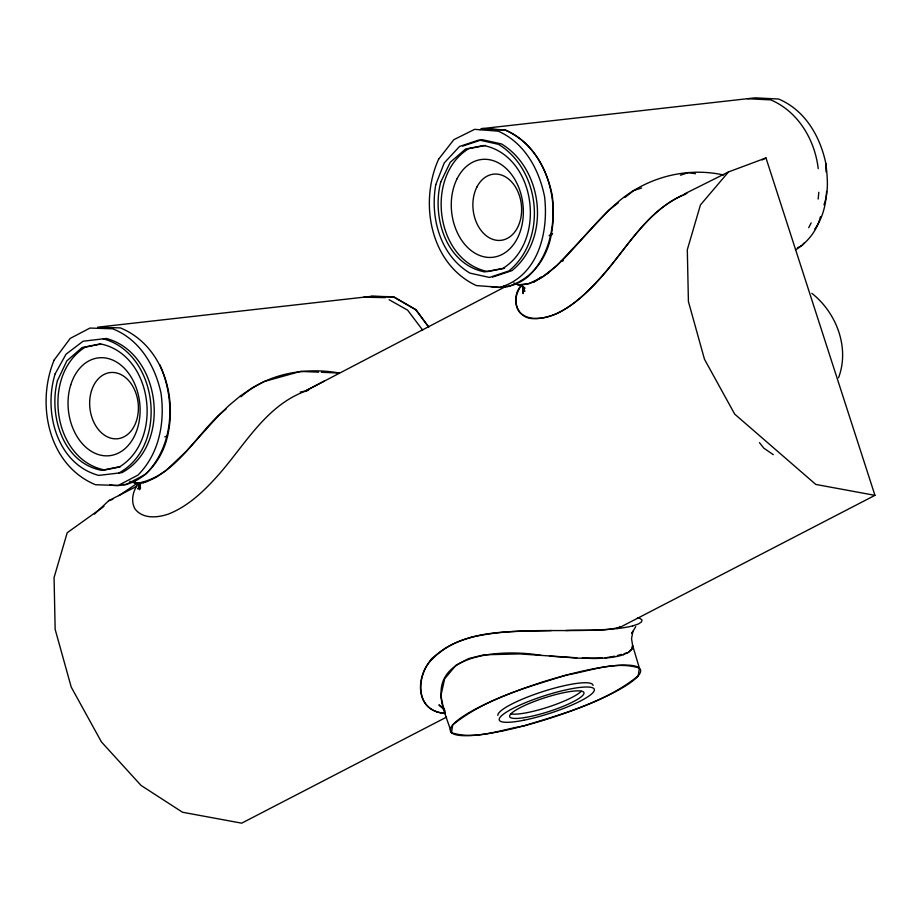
<?xml version="1.0" encoding="UTF-8"?>
<svg xmlns="http://www.w3.org/2000/svg" width="921" height="921" viewBox="0 0 921 921"><rect width="100%" height="100%" fill="white"/><g stroke="black" fill="none" stroke-linecap="round" stroke-linejoin="round"><path stroke-width="1.38" d="M523.232 286.512L523.14 293.649L522.829 286.707L524.797 291.404L521.355 285.119M140.602 483.191L139.612 489.788L139.485 482.984L140.545 488.188L137.966 483.134M451.509 732.725L452.695 724.896C485.459 698.44 527.353 687.227 566.887 674.955C590.511 670.983 615.493 660.576 639.381 668.07L638.184 675.899C605.419 702.355 563.525 713.568 523.991 725.84C500.368 729.812 475.386 740.219 451.509 732.725L442.656 707.075L440.779 696.126L444.659 678.8L456.102 665.112L468.639 658.573L484.17 654.785L519.628 653.91L576.707 657.801M811.148 222.882L808.707 227.706M818.147 199.063L818.827 192.247M820.438 216.723C817.146 230.538 807.441 242.58 795.433 249.959M823.95 204.807C828.935 191.66 827.461 177.246 825.872 163.593C820.162 136.377 805.161 110.232 778.602 99.031L755.139 97.833L481.361 128.698L504.823 129.896C546.637 148.108 560.544 200.433 549.687 241.809C543.505 263.279 529.552 279.8 507.736 286.523L503.568 286.201M838.536 377.76C849.922 347.747 836.395 312.587 811.873 293.35M139.543 485.54L137.966 489.086L139.808 485.206M520.918 285.821C510.222 297.851 516.946 319.737 534.629 318.597C558.103 318.424 577.225 301.789 592.951 286.074C622.803 256.096 642.455 213.672 682.438 195.252M430.291 660.887L431.719 658.446M635.766 626.579L631.737 633.429L632.888 631.242L631.541 638.713L632.727 646.07L631.91 649.132L628.893 652.056L623.367 654.727M521.274 285.775C515.541 293.315 513.411 304.598 519.697 312.461C529.805 321.901 544.979 318.574 556.445 313.716C575.441 304.575 590.522 289.39 604.13 273.629C628.744 245.47 648.58 209.297 684.752 194.458M803.987 243.132L802.329 245.308L797.379 247.841M814.786 229.007C822.672 218.415 826.022 204.404 826.563 191.372M138.472 483.456C133.061 490.456 130.529 500.414 134.788 508.622C142.582 519.317 157.583 517.832 168.67 513.976C187.734 506.377 202.965 492.044 216.539 477.043C244.318 446.397 265.421 405.182 306.728 390.711M728.511 171.939L700.455 204.923L687.308 249.741L688.413 301.547L704.484 359.271L734.693 414.116L815.787 484.434L874.95 495.348L765.973 157.94L728.511 171.939L684.361 193.997M436.945 654.313C416.257 669.026 412.009 711.449 444.682 713.13M94.472 514.114L108.782 500.656L136.699 486.323M225.91 409.143L220.533 413.552C194.239 437.498 174.322 477.55 136.009 483.49L129.792 481.315M240.945 396.801C267.297 373.35 305.404 366.88 339.4 373.04L321.36 372.28M618.452 202.62L608.723 210.333L556.871 265.616L542.469 276.979L529.091 283.668L517.637 284.865C536.08 285.591 550.516 271.35 563.042 259.641C581.128 241.106 596.877 220.303 616.506 203.299C645.195 177.718 685.961 166.574 723.549 175.002M624.945 197.474L633.59 190.624L641.626 187.976M533.754 282.344L541.099 277.014M118.844 473.003C168.992 445.914 158.389 353.445 103.221 338.813M103.981 506.366L67.21 532.741L54.063 577.559L55.156 629.365L71.228 687.101L101.437 741.935L141.04 785.417L182.531 812.253L241.693 823.167L446.558 717.102M118.924 495.648L136.515 483.79M616.851 628.525L620.789 626.833C603.416 632.151 584.018 629.48 565.828 630.528M324.157 381.133L306.336 390.492L505.951 286.362M762.174 159.909L765.973 157.94M617.68 628.548L874.95 495.348M143.043 483.065L145.587 481.764M546.36 274.09L548.582 272.973M479.922 129.688L482.374 128.48L506.02 130.298C532.476 142.099 546.821 168.52 552.324 195.851C555.467 224.551 550.079 255.416 528.55 276.173A80.115 58.334 83.6 0 1 490.548 286.489M683.532 194.745L686.87 193.479M550.044 234.751L552.635 233.819M632.785 625.912L638.575 623.897L641.534 621.859L641.983 619.937L640.095 618.463L637.447 617.922M462.676 146.105L482.086 139.647L501.565 143.964C543.666 169.602 550.85 238.965 511.949 270.636L492.539 277.094M108.782 500.656L112.857 499.297M680.458 175.209L688.482 172.572L695.424 173.724M164.836 436.83L167.576 435.955M614.721 656.213L605.132 657.87M617.392 655.487L621.387 654.405M624.058 653.68L628.064 652.598L632.002 648.983L632.566 645.264L639.381 668.07M549.066 235.707L551.771 234.97M300.258 392.093L308.581 390.308M560.601 261.357L563.307 260.781M470.884 637.424C512.882 627.408 556.342 631.99 599.041 629.918M100.608 344.097L85.227 347.182C41.249 374.559 52.29 459.717 104.752 469.986L120.133 466.901M485.482 145.437L468.674 148.684C424.489 175.853 435.414 261.011 487.739 271.568L504.547 268.322M428.726 326.99L415.359 309.272L393.152 296.758L371.485 296.32L97.707 327.185L120.398 327.911C162.545 345.283 177.891 396.893 166.966 438.419C160.715 463.643 138.069 489.96 109.76 484.918M602.299 658.008L579.148 658.193L549.503 656.12M551.357 630.574C510.775 632.048 461.041 627.984 430.786 660.668C417.305 674.759 414.922 704.323 436.681 711.726M363.749 297.195L385.404 297.621M371.485 296.32L394.176 297.046L416.407 310.227L428.622 327.024M123.092 484.504L125.935 484.596L145.656 474.269C174.069 445.534 175.681 400.036 159.736 364.601M318.585 372.165L300.545 371.405L264.143 381.524L252.009 387.994L240.346 395.984L229.053 405.413L218.047 416.131L186.226 451.359L165.907 470.596L156.213 477.262L146.98 481.637L138.887 483.433L134.788 483.03M582.406 658.055L592.376 658.503A81.221 19.64 8.9 0 0 623.287 654.704M747.392 98.708L770.854 99.905C798.288 111.694 814.809 139.831 818.228 168.635M541.145 655.418C503.119 648.626 421.438 652.563 445.361 712.382M513.883 282.908L516.382 284.209M389.099 299.716L407.612 310.147L422.658 330.086M519.858 284.785L524.993 288.285L522.265 285.913M773.295 454.652L763.877 448.205L759.445 442.621M134.075 481.315L140.142 485.689L138.023 482.823M444.532 709.746L438.914 704.887L444.336 709.607M442.656 707.075L444.578 710.575M825.872 163.593L826.079 171.928M581.22 691.314A38.993 7.172 -17.9 0 1 547.109 707.397A38.993 7.172 -17.9 0 1 510.718 713.879M632.646 625.9A86.263 12.641 2.6 0 1 598.903 629.872M437.038 654.359A111.073 64.539 11.5 0 1 470.999 637.539M497.87 715.387A49.907 9.175 -17.9 0 1 544.449 691.072A49.907 9.175 -17.9 0 1 593.009 685.408M445.327 713.522A86.632 40.8 -41 0 1 436.635 711.783M435.771 184.637C429.934 217.333 440.088 255.347 469.963 273.123L489.442 277.44L508.853 270.981C547.753 239.31 540.569 169.959 498.457 144.309L478.989 139.992L459.579 146.451L444.267 162.879L435.771 184.637M57.413 380.753C48.571 415.313 62.651 462.837 101.655 470.332L119.834 466.682C163.8 439.317 152.771 354.148 100.308 343.89L82.13 347.539L66.865 360.859L57.413 380.753M440.733 182.07C431.753 216.631 445.695 264.177 484.642 271.914L502.854 268.402C547.028 241.233 536.103 156.075 483.778 145.518L465.577 149.029L450.265 162.246L440.733 182.07M55.168 373.799C43.252 411.56 56.699 463.977 98.743 475.409L121.94 472.646C172.089 445.568 161.486 353.088 106.318 338.468L83.109 341.219L66.024 354.217L55.168 373.799M54.155 360.053C35.873 403.893 48.283 465.197 95.496 484.734L118.187 485.471L137.92 475.132C159.379 453.639 165.02 422.371 161.014 393.152C155.108 365.81 139.704 339.423 112.65 328.785L89.97 328.06L70.238 338.387L54.155 360.053M438.603 159.218C418.963 202.655 430.199 264.039 476.341 285.568L499.999 287.387C538.463 275.909 548.732 232.242 544.576 196.726C539.084 169.395 524.728 142.974 498.284 131.173L474.626 129.343L453.823 139.693L438.603 159.218M457.173 178.582A49.227 35.85 83.6 0 0 485.263 257.051A49.227 35.85 83.6 0 0 519.502 189.473A49.227 35.85 83.6 0 0 457.173 178.582M476.871 187.101A33.294 24.245 83.6 0 0 495.878 240.174A33.294 24.245 83.6 0 0 519.03 194.469A33.294 24.245 83.6 0 0 476.871 187.101M70.756 384.851A49.227 35.85 83.6 0 0 108.839 455.757A49.227 35.85 83.6 0 0 132.636 379.682A49.227 35.85 83.6 0 0 70.756 384.851M91.49 390.815A33.294 24.245 83.6 0 0 117.243 438.776A33.294 24.245 83.6 0 0 133.349 387.327A33.294 24.245 83.6 0 0 91.49 390.815M502.682 730.906A99.859 18.374 -17.9 0 0 640.475 669.728A99.859 18.374 -17.9 0 0 493.172 700.547A99.859 18.374 -17.9 0 0 502.682 730.906M523.899 720.222A49.907 9.175 -17.9 0 0 594.379 689.656A49.907 9.175 -17.9 0 0 522.172 704.081A49.907 9.175 -17.9 0 0 523.899 720.222M525.511 717.447A38.993 7.172 -17.9 0 0 583.856 693.789A38.993 7.172 -17.9 0 0 531.083 702.723A38.993 7.172 -17.9 0 0 525.511 717.447"/></g></svg>
